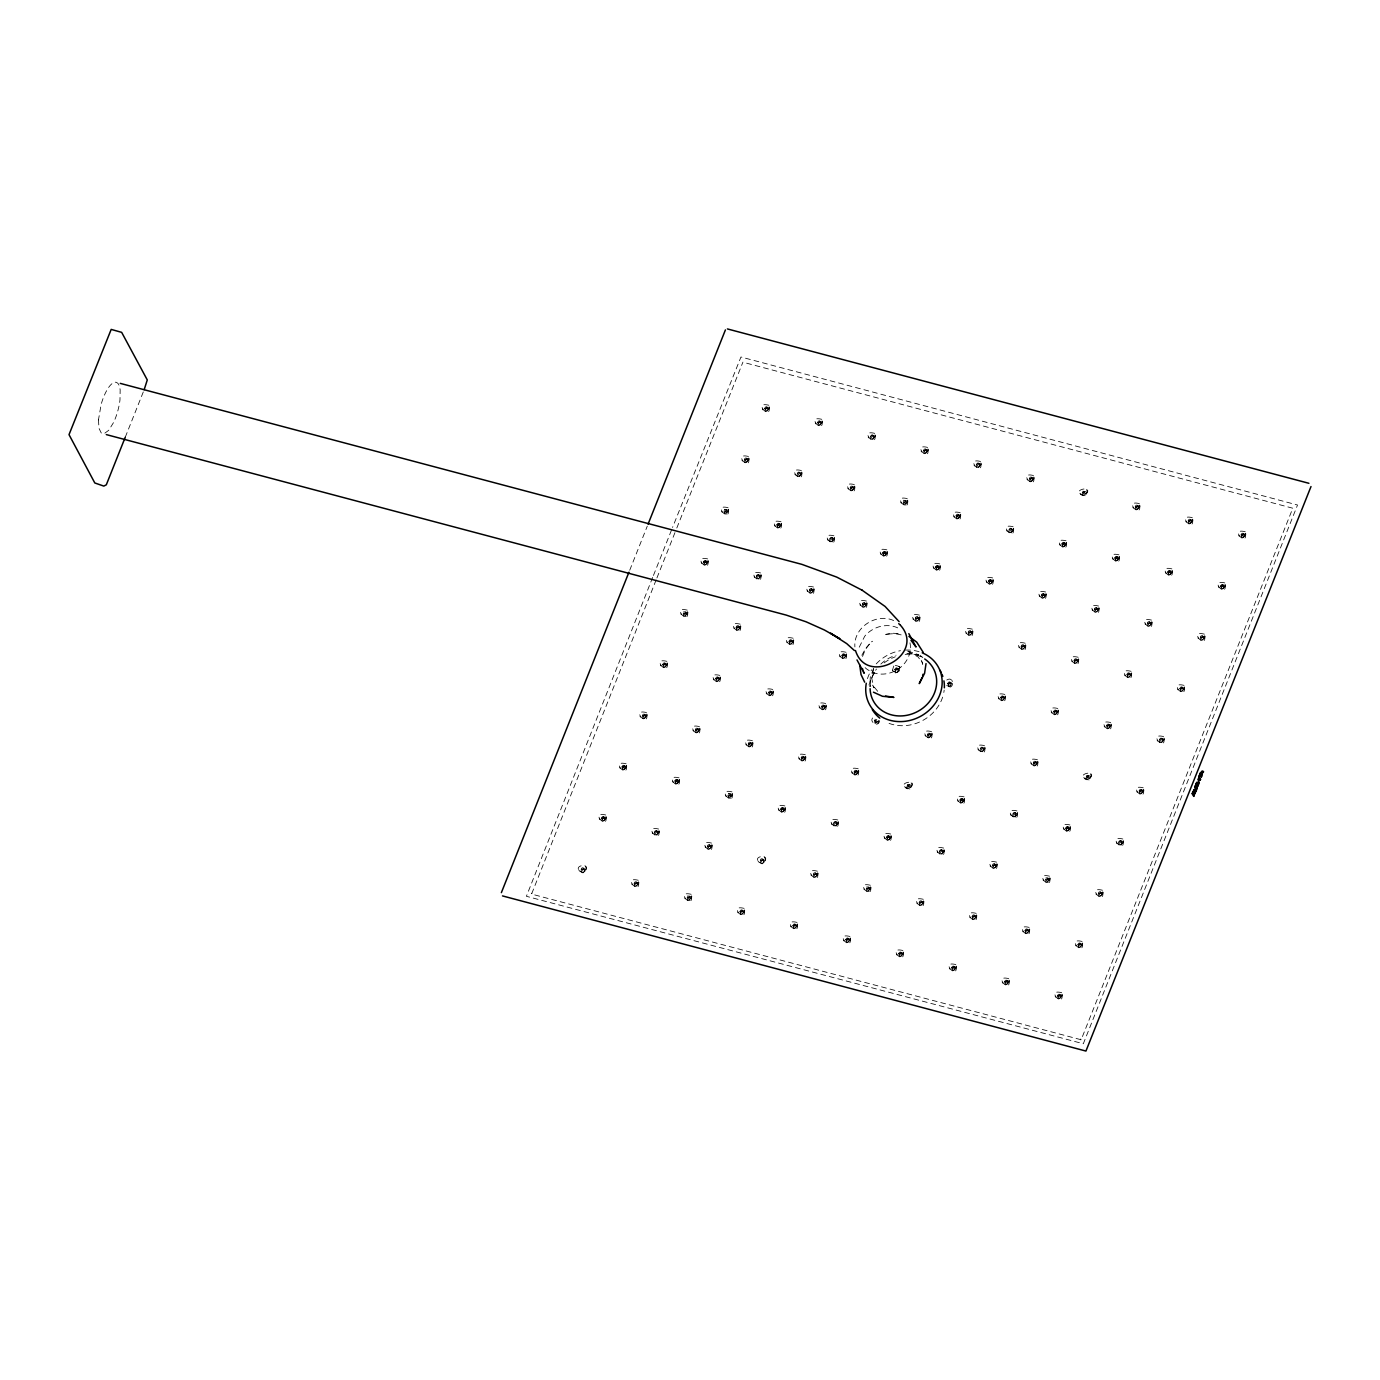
<?xml version="1.0" encoding="UTF-8"?>
<svg xmlns="http://www.w3.org/2000/svg" width="1380" height="1380" viewBox="0 0 1380 1380"><rect width="100%" height="100%" fill="white"/><g stroke="black" fill="none" stroke-linecap="round" stroke-linejoin="round"><path stroke-width="0.75" stroke-dasharray="5 3.75" d="M656.138 579.911L531.576 894.085L1081.161 1039.761L1292.801 508.22L743.475 362.353M531.835 893.516L531.662 893.188M879.491 721.016C878.56 728.157 867.83 721.309 873.454 717.203M582.153 870.832L582.326 869.952C584.24 867.641 585.568 872.229 582.74 871.453C579.014 869.279 583.516 865.157 584.43 869.849M602.543 819.616L602.715 818.737C604.63 816.408 605.975 821.014 603.129 820.238C599.403 818.064 603.923 813.924 604.82 818.633M622.949 768.401L623.105 767.522C625.019 765.193 626.365 769.798 623.519 769.022C619.793 766.849 624.312 762.709 625.209 767.418M643.339 717.169L643.494 716.306C645.409 713.977 646.754 718.566 643.908 717.79C640.182 715.634 644.702 711.494 645.616 716.203M663.728 665.954L663.884 665.091C665.798 662.762 667.144 667.351 664.298 666.575C660.572 664.418 665.091 660.278 666.005 664.988M684.118 614.738L685.377 613.238L686.498 614.29L684.687 615.359L683.704 611.737L686.636 612.272L687.775 614.324L686.326 616.377L683.98 616.429L683.204 613.307L685.532 612.03L686.395 613.772M635.093 884.873L635.249 884.011C637.163 881.682 638.509 886.27 635.663 885.494C631.937 883.338 636.456 879.198 637.353 883.907M704.507 563.523L704.68 562.661C706.595 560.332 707.923 564.92 705.094 564.144C701.368 561.988 705.87 557.848 706.784 562.557M655.483 833.658L655.638 832.795C657.553 830.467 658.898 835.055 656.052 834.279C652.326 832.123 656.846 827.983 657.76 832.692M724.897 512.308L726.156 510.807L727.277 511.859L725.483 512.929L724.483 509.306L727.433 509.824L728.554 511.894L727.105 513.947L724.759 513.998L723.983 510.876L726.311 509.6L727.174 511.342M675.872 782.443L676.028 781.58C677.942 779.252 679.288 783.84 676.442 783.064C672.716 780.908 677.235 776.768 678.149 781.477M745.304 461.093L745.459 460.213C747.374 457.901 748.719 462.49 745.873 461.714C742.147 459.54 746.666 455.417 747.563 460.109M696.262 731.227L696.417 730.348C698.349 728.036 699.677 732.625 696.831 731.849C693.122 729.692 697.625 725.552 698.539 730.261M765.693 409.877L765.848 408.998C767.763 406.669 769.109 411.274 766.262 410.498C762.536 408.325 767.056 404.202 767.953 408.894M716.651 680.012L716.824 679.133C718.739 676.821 720.067 681.409 717.238 680.633C713.512 678.46 718.014 674.337 718.928 679.029M737.041 628.797L737.213 627.917C739.128 625.589 740.456 630.194 737.627 629.418C733.901 627.245 738.404 623.105 739.318 627.814M688.016 898.932L689.275 897.431L690.397 898.484L688.586 899.553L687.602 895.931L690.535 896.448L691.673 898.518L690.224 900.571L687.878 900.623L687.102 897.5L689.431 896.224L690.293 897.949M757.448 577.582L757.603 576.702C759.518 574.373 760.863 578.979 758.017 578.203C754.291 576.029 758.81 571.889 759.707 576.599M708.406 847.717L708.561 846.837C710.493 844.508 711.821 849.114 708.975 848.338C705.266 846.164 709.769 842.024 710.683 846.734M777.837 526.366L777.992 525.487C779.907 523.158 781.253 527.746 778.406 526.988C774.68 524.814 779.2 520.674 780.097 525.383M728.795 796.502L730.055 794.984L731.176 796.053L729.382 797.123L728.381 793.483L731.314 794.018L732.452 796.088L731.003 798.14L728.657 798.192L727.881 795.053L730.21 793.776L731.072 795.518M798.227 475.134L798.382 474.272C800.297 471.943 801.642 476.531 798.796 475.755C795.07 473.599 799.589 469.459 800.504 474.168M749.185 745.286L749.357 744.407C751.272 742.078 752.6 746.666 749.771 745.89C746.045 743.734 750.548 739.594 751.462 744.303M818.616 423.919L818.771 423.056C820.703 420.728 822.032 425.316 819.185 424.54C815.459 422.384 819.979 418.244 820.893 422.953M769.591 694.054L769.747 693.191C771.662 690.863 773.007 695.451 770.161 694.675C766.435 692.519 770.954 688.379 771.851 693.088M789.981 642.839L790.136 641.976C792.051 639.647 793.397 644.236 790.55 643.46C786.824 641.303 791.344 637.163 792.241 641.873M740.939 912.974L741.112 912.111C743.027 909.782 744.355 914.371 741.526 913.595C737.8 911.438 742.302 907.298 743.216 912.008M810.37 591.623L810.526 590.761C812.441 588.432 813.786 593.02 810.94 592.244C807.214 590.088 811.733 585.948 812.648 590.657M761.329 861.758L761.501 860.896C763.416 858.567 764.744 863.156 761.915 862.379C758.189 860.223 762.692 856.083 763.606 860.792M830.76 540.408L830.915 539.545C832.847 537.217 834.176 541.805 831.329 541.029C827.603 538.873 832.123 534.733 833.037 539.442M781.736 810.543L781.891 809.681C783.806 807.352 785.151 811.94 782.305 811.164C778.579 809.008 783.098 804.868 783.995 809.577M851.15 489.193L851.322 488.313C853.237 486.002 854.565 490.59 851.719 489.814C848.01 487.658 852.512 483.518 853.427 488.209M802.125 759.328L802.28 758.465C804.195 756.136 805.541 760.725 802.694 759.949C798.968 757.793 803.488 753.653 804.385 758.362M871.539 437.978L871.712 437.098C873.626 434.786 874.955 439.375 872.125 438.599C868.4 436.425 872.902 432.302 873.816 436.994M822.514 708.113L822.67 707.233C824.585 704.921 825.93 709.51 823.084 708.734C819.358 706.577 823.877 702.437 824.792 707.129M842.904 656.897L843.059 656.018C844.991 653.706 846.32 658.295 843.473 657.518C839.747 655.345 844.267 651.222 845.181 655.914M793.88 927.032L794.035 926.153C795.95 923.841 797.295 928.43 794.449 927.653C790.723 925.497 795.242 921.357 796.139 926.049M863.293 605.682L863.466 604.802C865.381 602.474 866.709 607.079 863.863 606.303C860.154 604.13 864.656 599.99 865.571 604.699M814.269 875.817L814.424 874.937C816.339 872.626 817.684 877.214 814.838 876.438C811.112 874.264 815.632 870.142 816.529 874.834M883.683 554.467L883.856 553.587C885.77 551.258 887.099 555.864 884.27 555.088C880.543 552.914 885.046 548.774 885.96 553.484M834.659 824.602L834.814 823.722C836.729 821.393 838.074 825.999 835.228 825.223C831.502 823.049 836.021 818.909 836.936 823.619M904.073 503.252L905.332 501.734L906.453 502.803L904.659 503.855L903.659 500.233L906.608 500.768L907.73 502.82L906.281 504.89L903.935 504.925L903.158 501.803L905.487 500.526L906.349 502.268M855.048 773.386L855.203 772.507C857.135 770.178 858.464 774.784 855.617 774.008C851.891 771.834 856.411 767.694 857.325 772.403M924.479 452.019L924.635 451.157C926.549 448.828 927.895 453.416 925.048 452.64C921.323 450.484 925.842 446.344 926.739 451.053M877.715 721.188L876.007 722.775L876.11 720.809M895.827 670.939L896 670.076C897.914 667.748 899.242 672.336 896.413 671.56C892.688 669.404 897.19 665.264 898.104 669.973M846.803 941.091L846.958 940.211C848.873 937.883 850.218 942.471 847.372 941.695C843.646 939.538 848.165 935.399 849.08 940.108M916.216 619.724L916.389 618.861C918.304 616.532 919.649 621.121 916.803 620.345C913.077 618.188 917.597 614.048 918.494 618.758M867.192 889.859L868.451 888.358L869.573 889.427L867.761 890.48L866.778 886.857L869.711 887.392L870.849 889.445L869.4 891.515L867.054 891.549L866.278 888.427L868.607 887.15L869.469 888.892M936.623 568.508L936.779 567.646C938.693 565.317 940.039 569.906 937.192 569.129C933.466 566.973 937.986 562.833 938.883 567.542M887.582 838.643L887.754 837.781C889.669 835.452 890.997 840.041 888.151 839.264C884.442 837.108 888.944 832.968 889.859 837.677M957.013 517.293L957.168 516.413C959.083 514.102 960.428 518.69 957.582 517.914C953.856 515.758 958.376 511.618 959.273 516.327M907.971 787.428L909.23 785.927L910.352 786.98L908.558 788.049L907.557 784.427L910.49 784.944L911.628 787.014L910.179 789.067C890.721 783.943 922.927 776.405 908.782 789.515L906.884 788.204L907.057 785.996L909.385 784.72L910.248 786.462M977.402 466.078L977.558 465.198C979.472 462.886 980.818 467.475 977.972 466.699C974.245 464.543 978.765 460.402 979.679 465.095M928.361 736.213L928.533 735.333C930.448 733.022 931.793 737.61 928.947 736.834C925.221 734.678 929.741 730.538 930.638 735.247M948.767 684.998L948.923 684.118C950.837 681.806 952.183 686.395 949.337 685.619C945.611 683.445 950.13 679.322 951.027 684.014M899.726 955.133L899.898 954.253C901.813 951.941 903.141 956.53 900.295 955.753C896.586 953.597 901.088 949.457 902.003 954.167M969.157 633.782L969.312 632.903C971.227 630.591 972.572 635.18 969.726 634.403C966 632.23 970.52 628.107 971.417 632.799M920.115 903.917L920.288 903.038C922.202 900.726 923.531 905.315 920.702 904.538C916.976 902.365 921.478 898.242 922.392 902.934M989.546 582.567L989.702 581.687C991.616 579.359 992.962 583.964 990.116 583.188C986.39 581.014 990.909 576.875 991.823 581.584M940.505 852.702L940.677 851.822C942.592 849.494 943.937 854.099 941.091 853.323C937.365 851.15 941.885 847.027 942.781 851.719M1009.936 531.352L1010.091 530.472C1012.023 528.143 1013.351 532.732 1010.505 531.973C1006.796 529.799 1011.298 525.659 1012.213 530.369M960.911 801.487L961.067 800.607C962.981 798.278 964.327 802.884 961.481 802.108C957.755 799.934 962.274 795.794 963.171 800.504M1030.325 480.119L1030.498 479.257C1032.413 476.928 1033.741 481.517 1030.912 480.74C1027.186 478.584 1031.688 474.444 1032.602 479.153M981.301 750.272L981.456 749.392C983.371 747.063 984.716 751.652 981.87 750.893C978.144 748.719 982.663 744.579 983.56 749.288M1001.69 699.039L1001.846 698.177C1003.76 695.848 1005.106 700.436 1002.26 699.66C998.534 697.504 1003.053 693.364 1003.967 698.073M952.649 969.191L952.821 968.312C954.736 965.983 956.081 970.571 953.235 969.812C949.509 967.639 954.029 963.499 954.926 968.208M1022.08 647.824L1022.235 646.961C1024.167 644.633 1025.495 649.221 1022.649 648.445C1018.94 646.289 1023.442 642.149 1024.357 646.858M973.055 917.959L973.21 917.096C975.125 914.767 976.471 919.356 973.625 918.58C969.899 916.423 974.418 912.284 975.315 916.993M1042.469 596.609L1042.642 595.746C1044.556 593.417 1045.885 598.006 1043.056 597.23C1039.33 595.073 1043.832 590.933 1044.746 595.643M993.445 866.744L993.6 865.881C995.515 863.552 996.86 868.141 994.014 867.365C990.288 865.208 994.808 861.068 995.705 865.778M1062.859 545.393L1063.031 544.531C1064.946 542.202 1066.274 546.791 1063.445 546.014C1059.719 543.858 1064.222 539.718 1065.136 544.427M1013.834 815.528L1013.99 814.666C1015.904 812.337 1017.25 816.926 1014.404 816.149C1010.678 813.993 1015.197 809.853 1016.111 814.562M1083.265 494.178L1084.508 492.677L1085.629 493.73L1083.835 494.799L1082.834 491.177L1085.784 491.694L1086.905 493.764L1085.456 495.817C1065.998 490.693 1098.204 483.155 1084.059 496.265L1082.162 494.937L1082.351 492.746L1084.663 491.47L1085.525 493.212M1034.224 764.313L1034.379 763.451C1036.311 761.122 1037.639 765.71 1034.793 764.934C1031.084 762.778 1035.587 758.638 1036.501 763.347M1054.613 713.098L1054.786 712.218C1056.701 709.907 1058.029 714.495 1055.2 713.719C1051.474 711.562 1055.976 707.423 1056.89 712.132M1005.589 983.233L1005.744 982.37C1007.659 980.042 1009.004 984.63 1006.158 983.854C1002.432 981.698 1006.952 977.558 1007.866 982.267M1075.003 661.883L1075.175 661.003C1077.09 658.691 1078.418 663.28 1075.589 662.504C1071.863 660.33 1076.366 656.207 1077.28 660.899M1025.978 932.017L1026.134 931.138C1028.048 928.826 1029.394 933.415 1026.548 932.639C1022.822 930.482 1027.341 926.342 1028.255 931.052M1095.409 610.667L1095.565 609.788C1097.48 607.459 1098.825 612.065 1095.979 611.288C1092.253 609.115 1096.772 604.975 1097.669 609.684M1046.368 880.802L1047.627 879.284L1048.748 880.354L1046.937 881.423L1045.954 877.801L1048.886 878.318L1050.025 880.388L1048.576 882.441L1046.23 882.493L1045.453 879.37L1047.782 878.094L1048.645 879.819M1115.799 559.452L1115.954 558.572C1117.869 556.244 1119.215 560.849 1116.368 560.073C1112.642 557.9 1117.162 553.76 1118.059 558.469M1066.757 829.587L1066.93 828.707C1068.845 826.379 1070.173 830.984 1067.344 830.208C1063.618 828.034 1068.12 823.894 1069.034 828.604M1136.188 508.237L1136.344 507.357C1138.259 505.028 1139.604 509.617 1136.758 508.841C1133.032 506.684 1137.551 502.544 1138.466 507.254M1087.147 778.372L1088.406 776.854L1089.527 777.923L1087.733 778.993L1086.733 775.353L1089.665 775.888L1090.804 777.941L1089.355 780.011C1069.897 774.87 1102.102 767.332 1087.958 780.442L1086.06 779.131L1086.233 776.923L1088.561 775.646L1089.424 777.389M1107.553 727.157L1107.709 726.277C1109.624 723.948 1110.969 728.537 1108.123 727.76C1104.397 725.604 1108.916 721.464 1109.813 726.173M1058.512 997.292L1058.667 996.412C1060.599 994.083 1061.927 998.689 1059.081 997.913C1055.372 995.739 1059.874 991.599 1060.789 996.308M1127.943 675.924L1128.098 675.062C1130.013 672.733 1131.359 677.321 1128.512 676.545C1124.786 674.389 1129.306 670.249 1130.203 674.958M1078.901 946.076L1079.074 945.197C1080.988 942.868 1082.317 947.456 1079.488 946.68C1075.762 944.524 1080.264 940.384 1081.178 945.093M1148.333 624.709L1148.488 623.846C1150.402 621.518 1151.748 626.106 1148.902 625.33C1145.176 623.173 1149.695 619.034 1150.61 623.743M1099.291 894.844L1099.463 893.981C1101.378 891.653 1102.706 896.241 1099.877 895.465C1096.151 893.309 1100.653 889.169 1101.568 893.878M1168.722 573.494L1168.877 572.631C1170.809 570.302 1172.138 574.891 1169.291 574.115C1165.565 571.958 1170.085 567.818 1170.999 572.528M1119.697 843.629L1119.853 842.766C1121.767 840.437 1123.113 845.026 1120.267 844.25C1116.541 842.093 1121.06 837.953 1121.957 842.663M1189.112 522.278L1189.267 521.416C1191.199 519.087 1192.527 523.675 1189.681 522.899C1185.972 520.743 1190.474 516.603 1191.389 521.312M1140.087 792.413L1140.242 791.551C1142.157 789.222 1143.503 793.811 1140.656 793.034C1136.93 790.878 1141.45 786.738 1142.347 791.447M1160.476 741.198L1160.632 740.336C1162.547 738.007 1163.892 742.595 1161.046 741.819C1157.32 739.663 1161.839 735.523 1162.754 740.232M1180.866 689.983L1181.021 689.103C1182.953 686.792 1184.282 691.38 1181.435 690.604C1177.709 688.448 1182.229 684.308 1183.143 689M1201.255 638.768L1201.411 637.888C1203.343 635.576 1204.671 640.165 1201.825 639.389C1198.116 637.215 1202.618 633.092 1203.533 637.784M1221.645 587.552L1221.817 586.673C1223.732 584.344 1225.061 588.95 1222.232 588.173C1218.505 586 1223.008 581.86 1223.922 586.569M1242.034 536.337L1242.207 535.457C1244.122 533.129 1245.467 537.734 1242.621 536.958C1238.895 534.784 1243.415 530.644 1244.312 535.354M859.24 647.203L864.691 636.266A25.444 22.563 -28.3 0 1 871.073 630.539C879.008 625.226 889.755 623.881 898.415 628.176M1080.885 1039.899L1080.799 1038.967M862.534 656.5L865.208 649.825L869.555 643.839M581.239 869.383L581.066 871.591L583.826 872.747C594.815 860.948 567.853 865.622 582.964 872.902L585.81 870.418L584.672 868.348L581.239 869.383L583.067 869.555L583.412 867.968M654.568 832.226L654.379 834.434L657.691 835.297L658.95 832.106L656.897 830.95L654.568 832.226L656.397 832.382L656.725 830.812M756.533 576.133L756.343 578.341L759.638 579.221L760.915 576.029L758.862 574.856L756.533 576.133L758.362 576.305L758.69 574.718M797.312 473.702L797.123 475.91L800.434 476.79L801.694 473.582L799.641 472.426L797.312 473.702L799.141 473.858L799.468 472.288M829.846 538.976L829.656 541.167L832.968 542.047L834.245 538.856L832.175 537.7L829.846 538.976L831.674 539.132L832.002 537.562M870.625 436.529L870.452 438.737L873.747 439.616L875.024 436.425L872.954 435.269L870.625 436.529L872.453 436.701L872.781 435.114M760.414 860.327L760.242 862.534L763.002 863.69C773.99 851.874 747.029 856.566 762.139 863.846L764.986 861.344L763.865 859.292L760.414 860.327L762.243 860.482L762.588 858.912M833.744 823.153L833.555 825.361L836.866 826.241L838.126 823.049L836.073 821.876L833.744 823.153L835.573 823.325L835.9 821.738M976.488 464.646L976.298 466.837L979.61 467.716L980.887 464.525L978.817 463.37L976.488 464.646L978.317 464.801L978.644 463.214M1009.022 529.903L1008.832 532.111L1012.144 532.991L1013.42 529.782L1011.35 528.626L1009.022 529.903L1010.85 530.075L1011.178 528.488M939.59 851.253L939.418 853.461L942.713 854.341L943.989 851.15L941.919 849.977L939.59 851.253L941.419 851.426L941.764 849.839M980.387 748.823L980.197 751.031L983.509 751.91L984.768 748.702L982.715 747.546L980.387 748.823L982.215 748.995L982.543 747.408M1012.92 814.096L1012.73 816.305L1016.042 817.167L1017.319 813.976L1015.249 812.82L1012.92 814.096L1014.749 814.252L1015.076 812.682M1118.783 842.197L1118.594 844.405L1121.888 845.267L1123.165 842.076L1121.112 840.92L1118.783 842.197L1120.612 842.352L1120.94 840.782M1159.562 739.766L1159.373 741.957L1162.685 742.837L1163.944 739.645L1161.891 738.49L1159.562 739.766L1161.391 739.922L1161.719 738.352M873.557 668.938L871.781 678.65L874.058 687.878L872.402 684.808L878.387 692.156M125.252 437.236L143.417 391.627M629.729 570.233L647.272 526.177M652.654 577.427L526.401 896.293L1083.317 1043.746L1297.528 505.011L740.957 357.006L672.543 527.471M653.447 575.443L671.75 529.471M656.932 577.927L675.993 530.024M676.804 528.023L742.923 362.129M861.845 655.276L865.846 648.048L872.281 641.234L871.625 641.855M873.54 668.455L870.245 677.597L870.004 686.861M879.025 720.74L875.369 723.293L872.074 721.292M875.024 719.153L875.438 722.171M893.843 665.988C887.392 681.116 910.8 666.954 894.74 665.453M946.766 680.03C954.27 675.113 954.632 691.035 946.939 686.205M876.352 720.895L874.696 720.74M886.788 634.179L885.701 634.438L893.067 633.248L901.312 633.8M876.852 719.446L874.523 720.722L875.3 723.845L877.645 723.81L878.922 720.602M887.547 634.058L894.947 633.644L902.02 635.042M907.85 651.067L918.77 654.741M907.988 651.498L917.993 656.897L922.754 663.211L921.098 660.123L922.737 664.591M946.663 685.619C949.768 687.602 954.322 683.514 951.924 680.375M893.654 620.569C876.335 612.513 853.22 627.555 854.893 646.927M1241.293 534.905L1242.949 535.061L1243.294 533.474M1188.37 520.846L1190.026 521.002L1190.353 519.432M1135.447 506.805L1137.103 506.96L1137.43 505.373M1220.903 586.12L1222.559 586.276L1222.887 584.689M1082.506 492.746L1084.18 492.902L1084.508 491.315M1167.98 572.062L1169.636 572.217L1169.964 570.647M1029.584 478.705L1031.24 478.843L1031.567 477.273M1115.04 558.02L1116.713 558.176L1117.041 556.589M1200.514 637.336L1202.17 637.491L1202.498 635.904M1062.117 543.962L1063.773 544.117L1064.118 542.547M923.72 450.605L925.394 450.743L925.721 449.173M1147.591 623.277L1149.247 623.432L1149.574 621.863M1094.651 609.236L1096.324 609.391L1096.652 607.804M956.254 515.861L957.927 516.016L958.255 514.447M817.874 422.504L819.53 422.642L819.858 421.072M1180.124 688.551L1181.78 688.706L1182.108 687.119M1041.727 595.177L1043.384 595.332L1043.711 593.762M903.331 501.82L904.987 501.975L905.332 500.388M764.934 408.446L766.607 408.601L766.935 407.014M1127.184 674.51L1128.857 674.648L1129.185 673.078M988.805 581.135L990.46 581.291L990.788 579.704M850.408 487.761L852.064 487.916L852.392 486.329M1074.261 660.451L1075.917 660.606L1076.262 659.019M935.864 567.077L937.538 567.232L937.865 565.662M1021.338 646.409L1022.994 646.547L1023.322 644.977M882.941 553.035L884.597 553.19L884.925 551.603M744.545 459.661L746.218 459.816L746.545 458.229M1106.794 725.725L1108.468 725.88L1108.795 724.293M968.398 632.351L970.071 632.506L970.399 630.919M1053.872 711.666L1055.527 711.821L1055.855 710.234M915.475 618.292L917.131 618.447L917.476 616.877M777.078 524.935L778.751 525.09L779.079 523.503M1139.328 790.982L1141.001 791.137L1141.329 789.567M1000.949 697.625L1002.605 697.763L1002.932 696.193M862.552 604.25L864.208 604.406L864.536 602.818M724.155 510.876L725.811 511.031L726.156 509.444M1086.405 776.94L1088.061 777.095L1088.406 775.508M948.008 683.566L949.682 683.721L950.009 682.134M809.629 590.192L811.285 590.347L811.613 588.777M1033.482 762.881L1035.138 763.037L1035.466 761.467M895.085 669.524L896.741 669.662L897.069 668.093M842.162 655.466L843.818 655.621L844.146 654.034M703.766 562.091L705.422 562.246L705.749 560.677M1066.015 828.155L1067.672 828.311L1067.999 826.724M927.619 734.781L929.275 734.936L929.62 733.366M789.222 641.407L790.895 641.562L791.223 639.992M736.299 627.365L737.955 627.52L738.3 625.934M1098.549 893.429L1100.205 893.567L1100.55 891.998M960.152 800.055L961.826 800.21L962.153 798.623M821.773 706.681L823.429 706.836L823.757 705.249M683.376 613.307L685.032 613.462L685.36 611.892M1045.626 879.37L1047.282 879.526L1047.61 877.939M907.229 785.996L908.885 786.152L909.213 784.582M768.832 692.639L770.506 692.777L770.834 691.207M992.686 865.329L994.359 865.467L994.687 863.897M854.306 771.955L855.962 772.11L856.29 770.523M715.909 678.581L717.566 678.736L717.893 677.149M1078.159 944.645L1079.816 944.8L1080.143 943.213M801.366 757.896L803.039 758.051L803.367 756.482M662.986 664.539L664.643 664.677L664.97 663.107M1025.237 930.586L1026.892 930.741L1027.22 929.154M886.84 837.212L888.496 837.367L888.824 835.797M748.443 743.855L750.099 744.01L750.444 742.423M972.296 916.544L973.97 916.682L974.297 915.113M695.52 729.796L697.176 729.951L697.504 728.364M1057.77 995.86L1059.426 996.015L1059.754 994.428M919.373 902.486L921.029 902.641L921.357 901.054M780.977 809.111L782.65 809.267L782.977 807.697M642.58 715.754L644.253 715.892L644.581 714.323M1004.83 981.801L1006.503 981.956L1006.831 980.387M866.45 888.444L868.106 888.582L868.434 887.012M728.053 795.07L729.71 795.225L730.037 793.638M951.907 967.76L953.563 967.915L953.908 966.328M813.51 874.385L815.183 874.541L815.511 872.954M675.13 781.011L676.787 781.166L677.114 779.596M898.984 953.701L900.64 953.856L900.967 952.286M622.19 766.97L623.864 767.125L624.191 765.538M846.061 939.659L847.717 939.815L848.045 938.227M707.664 846.285L709.32 846.44L709.648 844.853M793.12 925.601L794.794 925.756L795.122 924.169M740.198 911.559L741.854 911.697L742.181 910.127M601.801 818.185L603.474 818.34L603.802 816.753M687.275 897.5L688.931 897.656L689.258 896.069M634.334 883.459L636.008 883.597L636.335 882.027M921.875 656.863L920.356 655.741L923.255 657.898M1245.209 531.714C1228.079 527.436 1248.969 549.119 1245.209 531.714C1248.262 535.733 1240.62 540.011 1238.671 535.457M1192.268 517.655C1175.139 513.394 1196.046 535.078 1192.268 517.655C1195.322 521.675 1187.697 525.97 1185.748 521.399M1139.345 503.614C1122.216 499.336 1143.123 521.019 1139.345 503.614C1142.399 507.633 1134.774 511.911 1132.825 507.357M1224.819 582.929C1207.69 578.651 1228.58 600.335 1224.819 582.929C1227.872 586.948 1220.231 591.227 1218.281 586.673M1171.879 568.888C1154.749 564.61 1175.657 586.293 1171.879 568.888C1174.932 572.89 1167.308 577.185 1165.358 572.614M1033.499 475.514C1016.353 471.236 1037.26 492.919 1033.499 475.514C1036.535 479.533 1028.911 483.811 1026.962 479.257M1118.956 554.829C1101.827 550.551 1122.716 572.234 1118.956 554.829C1122.009 558.848 1114.367 563.126 1112.418 558.572M1204.412 634.144C1187.283 629.866 1208.19 651.567 1204.412 634.144C1207.466 638.164 1199.841 642.442 1197.892 637.888M980.559 461.455C963.43 457.194 984.337 478.877 980.559 461.455C983.612 465.474 975.988 469.769 974.038 465.198M1066.033 540.788C1048.903 536.51 1069.793 558.193 1066.033 540.788C1069.086 544.789 1061.444 549.085 1059.495 544.514M1151.489 620.103C1134.36 615.825 1155.267 637.508 1151.489 620.103C1154.543 624.122 1146.918 628.4 1144.969 623.846M927.636 447.413C910.507 443.135 931.397 464.818 927.636 447.413C930.689 451.433 923.048 455.711 921.098 451.157M1013.092 526.729C995.963 522.451 1016.87 544.134 1013.092 526.729C1016.146 530.748 1008.521 535.026 1006.572 530.472M1098.566 606.044C1081.437 601.766 1102.327 623.45 1098.566 606.044C1101.62 610.064 1093.978 614.341 1092.028 609.788M1184.023 685.36C1166.894 681.099 1187.801 702.782 1184.023 685.36C1187.076 689.379 1179.452 693.674 1177.502 689.103M874.713 433.355C857.584 429.094 878.474 450.777 874.713 433.355C877.766 437.374 870.125 441.652 868.175 437.098M960.17 512.67C943.04 508.409 963.947 530.093 960.17 512.67C963.223 516.689 955.581 520.985 953.649 516.413M1045.643 592.003C1028.497 587.725 1049.404 609.408 1045.643 592.003C1048.679 596.005 1041.055 600.3 1039.106 595.729M1131.1 671.318C1113.97 667.04 1134.86 688.724 1131.1 671.318C1134.153 675.338 1126.511 679.616 1124.562 675.062M821.773 419.313C804.644 415.035 825.551 436.718 821.773 419.313C824.826 423.332 817.202 427.61 815.252 423.056M907.247 498.629C890.117 494.351 911.007 516.034 907.247 498.629C910.3 502.648 902.658 506.926 900.709 502.372M992.703 577.944C975.574 573.666 996.481 595.349 992.703 577.944C995.756 581.963 988.132 586.241 986.183 581.687M1078.177 657.26C1061.048 652.999 1081.937 674.682 1078.177 657.26C1081.23 661.279 1073.588 665.574 1071.639 661.003M1163.633 736.575C1146.504 732.314 1167.411 753.998 1163.633 736.575C1166.687 740.594 1159.062 744.889 1157.113 740.318M768.85 405.254C751.721 400.976 772.61 422.677 768.85 405.254C771.903 409.274 764.261 413.552 762.312 408.998M854.306 484.57C837.177 480.309 858.084 501.992 854.306 484.57C857.36 488.589 849.735 492.884 847.786 488.313M939.78 563.903C922.651 559.625 943.541 581.308 939.78 563.903C942.833 567.905 935.192 572.2 933.242 567.629M1025.237 643.218C1008.107 638.94 1029.014 660.623 1025.237 643.218C1028.29 647.237 1020.665 651.515 1018.716 646.961M1110.71 722.534C1093.581 718.255 1114.471 739.939 1110.71 722.534C1113.764 726.553 1106.122 730.831 1104.173 726.277M801.383 470.528C784.254 466.25 805.161 487.934 801.383 470.528C804.437 474.548 796.812 478.825 794.863 474.272M886.857 549.844C869.728 545.566 890.617 567.249 886.857 549.844C889.91 553.863 882.269 558.141 880.319 553.587M972.313 629.159C955.184 624.881 976.091 646.582 972.313 629.159C975.367 633.178 967.742 637.457 965.793 632.903M1057.787 708.475C1040.641 704.214 1061.548 725.897 1057.787 708.475C1060.823 712.494 1053.199 716.789 1051.249 712.218M1143.244 787.808C1126.115 783.53 1147.004 805.213 1143.244 787.808C1146.297 791.809 1138.655 796.105 1136.706 791.534M748.46 456.47C731.331 452.209 752.221 473.892 748.46 456.47C751.514 460.489 743.872 464.784 741.923 460.213M833.917 535.802C816.788 531.524 837.695 553.207 833.917 535.802C836.97 539.804 829.346 544.1 827.396 539.528M919.391 615.118C902.261 610.84 923.151 632.523 919.391 615.118C922.444 619.12 914.802 623.415 912.853 618.861M1004.847 694.433C987.718 690.155 1008.625 711.839 1004.847 694.433C1007.9 698.452 1000.276 702.731 998.327 698.177M780.994 521.744C763.865 517.466 784.754 539.149 780.994 521.744C784.047 525.763 776.405 530.041 774.456 525.487M866.45 601.059C849.321 596.781 870.228 618.464 866.45 601.059C869.504 605.078 861.879 609.356 859.93 604.802M1037.38 759.707C1020.251 755.429 1041.158 777.113 1037.38 759.707C1040.434 763.709 1032.809 768.005 1030.86 763.433M1122.854 839.023C1105.725 834.745 1126.615 856.428 1122.854 839.023C1125.908 843.042 1118.266 847.32 1116.317 842.766M728.071 507.685C710.942 503.424 731.831 525.107 728.071 507.685C731.124 511.704 723.482 515.999 721.533 511.428M813.527 587.018C796.398 582.74 817.305 604.423 813.527 587.018C816.581 591.019 808.956 595.315 807.007 590.744M984.458 745.649C967.328 741.37 988.235 763.054 984.458 745.649C987.511 749.668 979.886 753.946 977.937 749.392M1069.931 824.964C1052.785 820.686 1073.692 842.369 1069.931 824.964C1072.967 828.983 1065.343 833.261 1063.394 828.707M760.604 572.959C743.475 568.681 764.365 590.364 760.604 572.959C763.658 576.978 756.016 581.256 754.067 576.702M846.061 652.274C828.932 648.014 849.839 669.697 846.061 652.274C849.114 656.293 841.49 660.572 839.54 656.018M931.534 731.59C914.405 727.329 935.295 749.012 931.534 731.59C934.588 735.609 926.946 739.904 924.997 735.333M1016.991 810.923C999.862 806.644 1020.769 828.328 1016.991 810.923C1020.044 814.925 1012.42 819.22 1010.471 814.649M1102.465 890.238C1085.335 885.96 1106.225 907.643 1102.465 890.238C1105.518 894.257 1097.876 898.535 1095.927 893.981M707.681 558.917C690.535 554.639 711.442 576.323 707.681 558.917C710.717 562.919 703.093 567.215 701.144 562.643M793.138 638.233C776.009 633.955 796.898 655.638 793.138 638.233C796.191 642.252 788.549 646.53 786.6 641.976M964.068 796.864C946.939 792.586 967.828 814.269 964.068 796.864C967.121 800.883 959.48 805.161 957.53 800.607M1049.524 876.179C1032.395 871.918 1053.302 893.602 1049.524 876.179C1052.578 880.199 1044.953 884.494 1043.004 879.923M740.215 624.174C723.086 619.896 743.975 641.596 740.215 624.174C743.268 628.193 735.626 632.471 733.677 627.917M825.671 703.49C808.542 699.229 829.449 720.912 825.671 703.49C828.725 707.509 821.1 711.804 819.151 707.233M996.602 862.138C979.472 857.86 1000.379 879.543 996.602 862.138C999.655 866.157 992.03 870.435 990.081 865.881M1082.075 941.453C1064.929 937.175 1085.836 958.859 1082.075 941.453C1085.111 945.473 1077.487 949.751 1075.538 945.197M687.275 610.133C670.145 605.855 691.052 627.538 687.275 610.133C690.328 614.135 682.703 618.43 680.754 613.876M772.748 689.448C755.619 685.17 776.509 706.853 772.748 689.448C775.802 693.467 768.16 697.745 766.211 693.191M858.205 768.764C841.076 764.486 861.983 786.169 858.205 768.764C861.258 772.783 853.634 777.061 851.684 772.507M943.678 848.079C926.549 843.801 947.439 865.502 943.678 848.079C946.732 852.098 939.09 856.376 937.141 851.822M1029.135 927.395C1012.006 923.134 1032.913 944.817 1029.135 927.395C1032.188 931.414 1024.564 935.709 1022.615 931.138M719.825 675.389C702.679 671.129 723.586 692.812 719.825 675.389C722.861 679.409 715.237 683.704 713.288 679.133M805.282 754.722C788.153 750.444 809.042 772.127 805.282 754.722C808.335 758.724 800.693 763.019 798.744 758.448M890.738 834.038C873.609 829.76 894.516 851.443 890.738 834.038C893.792 838.039 886.167 842.335 884.218 837.781M976.212 913.353C959.083 909.075 979.973 930.758 976.212 913.353C979.265 917.372 971.624 921.65 969.674 917.096M1061.669 992.669C1044.539 988.391 1065.446 1010.074 1061.669 992.669C1064.722 996.688 1057.097 1000.966 1055.148 996.412M666.885 661.348C649.756 657.07 670.663 678.753 666.885 661.348C669.938 665.367 662.314 669.645 660.365 665.091M752.359 740.663C735.23 736.385 756.119 758.068 752.359 740.663C755.412 744.683 747.77 748.961 745.821 744.407M837.815 819.979C820.686 815.701 841.593 837.384 837.815 819.979C840.869 823.998 833.244 828.276 831.295 823.722M923.289 899.294C906.16 895.034 927.049 916.717 923.289 899.294C926.342 903.313 918.701 907.609 916.751 903.038M1008.745 978.627C991.616 974.349 1012.523 996.032 1008.745 978.627C1011.799 982.629 1004.174 986.924 1002.225 982.353M699.418 726.605C682.289 722.344 703.196 744.027 699.418 726.605C702.472 730.624 694.847 734.919 692.898 730.348M784.892 805.937C767.763 801.659 788.653 823.343 784.892 805.937C787.946 809.939 780.304 814.235 778.355 809.663M870.349 885.253C853.22 880.975 874.127 902.658 870.349 885.253C873.402 889.272 865.778 893.55 863.828 888.996M955.823 964.568C938.693 960.29 959.583 981.974 955.823 964.568C958.876 968.588 951.234 972.866 949.285 968.312M646.495 712.563C629.366 708.285 650.273 729.968 646.495 712.563C649.549 716.582 641.924 720.86 639.975 716.306M731.969 791.879C714.823 787.601 735.73 809.284 731.969 791.879C735.005 795.898 727.381 800.176 725.432 795.622M817.426 871.194C800.297 866.933 821.186 888.616 817.426 871.194C820.479 875.213 812.837 879.491 810.888 874.937M902.882 950.51C885.753 946.249 906.66 967.932 902.882 950.51C905.935 954.529 898.311 958.824 896.362 954.253M679.029 777.837C661.9 773.559 682.807 795.242 679.029 777.837C682.082 781.839 674.458 786.134 672.509 781.563M849.959 936.468C832.83 932.19 853.737 953.873 849.959 936.468C853.013 940.487 845.388 944.765 843.439 940.211M626.106 763.778C608.977 759.5 629.866 781.184 626.106 763.778C629.159 767.798 621.518 772.076 619.568 767.522M711.562 843.094C694.433 838.816 715.34 860.516 711.562 843.094C714.616 847.113 706.991 851.391 705.042 846.837M797.036 922.409C779.907 918.149 800.797 939.832 797.036 922.409C800.09 926.428 792.448 930.724 790.499 926.153M658.639 829.052C641.51 824.774 662.417 846.457 658.639 829.052C661.693 833.054 654.068 837.35 652.119 832.795M744.113 908.368C726.967 904.09 747.874 925.773 744.113 908.368C747.149 912.387 739.525 916.665 737.576 912.111M605.716 814.994C588.587 810.716 609.477 832.399 605.716 814.994C608.77 819.013 601.128 823.291 599.179 818.737M691.173 894.309C674.044 890.048 694.951 911.731 691.173 894.309C694.226 898.328 686.602 902.624 684.653 898.052M638.25 880.268C621.121 875.99 642.011 897.673 638.25 880.268C641.303 884.287 633.661 888.565 631.712 884.011M1086.422 489.555C1089.476 493.574 1081.834 497.87 1079.885 493.298M1090.321 773.749C1093.374 777.768 1085.732 782.046 1083.783 777.492M899.001 666.333C902.054 670.352 894.413 674.63 892.463 670.076M911.145 782.822C914.198 786.824 906.557 791.12 904.607 786.548M764.503 857.153C767.556 861.172 759.914 865.45 757.965 860.896M585.327 866.209C588.38 870.228 580.739 874.506 578.789 869.952M909.989 642.821C912.008 652.188 907.471 662.003 900.071 667.748A26.548 23.546 -28.3 0 1 871.315 671.836L867.227 669.404A26.548 23.546 -28.3 0 1 864.863 667.368M944.162 690.138A39.175 34.742 -28.3 0 1 943.817 692.484M942.644 697.124A39.175 34.742 -28.3 0 1 887.875 722.913M869.003 685.049A39.175 34.742 -28.3 0 1 876.8 669.869M884.131 662.883A39.175 34.742 -28.3 0 1 895.344 656.777M905.194 654.413A39.175 34.742 -28.3 0 1 922.202 656.104M867.451 678.632A39.175 34.742 -28.3 0 1 871.643 669.8M876.248 663.866A39.175 34.742 -28.3 0 1 900.485 650.67M905.487 650.084A39.175 34.742 -28.3 0 1 919.977 651.998M870.125 686.636A34.121 30.256 -28.3 0 1 876.473 669.041M880.82 664.091A34.121 30.256 -28.3 0 1 896.086 655.207M906.902 653.62A34.121 30.256 -28.3 0 1 922.996 657.88M98.463 419.934L98.998 428.3L101.154 432.803A25.72 8.625 -75.1 0 0 104.225 433.596L108.744 430.284L113.539 422.539A26.548 8.901 -75.1 0 0 119.974 399.976L120.163 389.971A26.548 8.901 -75.1 0 0 117.68 383.157L116.11 382.277A26.548 8.901 -75.1 0 0 108.002 388.366L105.898 392.024A26.565 8.918 -75.1 0 0 101.171 404.271L98.463 419.934M601.645 818.168L602.405 821.307L605.837 820.255L605.078 817.133L601.645 818.168M622.035 766.952L622.794 770.092L626.244 769.039L625.468 765.917L622.035 766.952M642.425 715.737L643.201 718.859L646.634 717.824L645.857 714.702L642.425 715.737M662.814 664.522L663.59 667.644L667.023 666.609L666.247 663.487L662.814 664.522M703.593 562.091L704.369 565.214L707.802 564.178L707.026 561.039L703.593 562.091M744.389 459.661L745.148 462.783L748.581 461.731L747.822 458.609L744.389 459.661M764.779 408.428L765.538 411.568L768.988 410.516L768.212 407.393L764.779 408.428M634.179 883.442L634.938 886.564L638.388 885.529L637.612 882.407L634.179 883.442M674.958 781.011L675.734 784.133L679.167 783.098L678.391 779.959L674.958 781.011M695.348 729.796L696.124 732.918L699.557 731.883L698.78 728.744L695.348 729.796M715.737 678.581L716.513 681.703L719.946 680.65L719.17 677.528L715.737 678.581M736.127 627.348L736.903 630.488L740.336 629.435L739.577 626.313L736.127 627.348M776.923 524.918L777.699 528.04L781.132 527.005L780.356 523.883L776.923 524.918M817.702 422.487L818.478 425.609L821.911 424.574L821.135 421.452L817.702 422.487M707.491 846.268L708.268 849.407L711.701 848.355L710.924 845.233L707.491 846.268M748.27 743.837L749.047 746.96L752.48 745.925L751.721 742.802L748.27 743.837M768.677 692.622L769.436 695.744L772.869 694.709L772.11 691.587L768.677 692.622M789.067 641.407L789.843 644.529L793.276 643.494L792.5 640.372L789.067 641.407M809.456 590.192L810.233 593.314L813.665 592.279L812.889 589.139L809.456 590.192M850.235 487.761L851.011 490.883L854.444 489.848L853.668 486.709L850.235 487.761M740.025 911.542L740.801 914.664L744.234 913.629L743.458 910.507L740.025 911.542M780.821 809.111L781.58 812.234L785.013 811.199L784.254 808.059L780.821 809.111M801.211 757.896L801.987 761.018L805.42 759.983L804.644 756.844L801.211 757.896M821.6 706.681L822.377 709.803L825.809 708.768L825.033 705.629L821.6 706.681M841.99 655.448L842.766 658.588L846.199 657.536L845.423 654.413L841.99 655.448M862.379 604.233L863.156 607.373L866.588 606.32L865.812 603.198L862.379 604.233M882.769 553.018L883.545 556.157L886.978 555.105L886.202 551.983L882.769 553.018M923.565 450.587L924.324 453.709L927.774 452.675L926.998 449.552L923.565 450.587M792.965 925.601L793.724 928.723L797.157 927.688L796.398 924.548L792.965 925.601M813.355 874.368L814.131 877.508L817.564 876.455L816.788 873.333L813.355 874.368M854.134 771.938L854.91 775.077L858.343 774.025L857.567 770.903L854.134 771.938M894.913 669.507L895.689 672.629L899.122 671.594L898.346 668.472L894.913 669.507M915.302 618.292L916.078 621.414L919.511 620.379L918.752 617.257L915.302 618.292M935.709 567.077L936.468 570.199L939.918 569.164L939.142 566.024L935.709 567.077M956.099 515.861L956.875 518.984L960.308 517.948L959.531 514.809L956.099 515.861M845.888 939.642L846.664 942.764L850.097 941.729L849.321 938.607L845.888 939.642M886.667 837.212L887.444 840.334L890.876 839.299L890.1 836.177L886.667 837.212M927.446 734.781L928.223 737.903L931.655 736.868L930.896 733.729L927.446 734.781M947.853 683.566L948.612 686.688L952.062 685.653L951.286 682.514L947.853 683.566M968.242 632.333L969.019 635.473L972.452 634.42L971.675 631.298L968.242 632.333M988.632 581.118L989.408 584.258L992.841 583.205L992.065 580.083L988.632 581.118M1029.411 478.688L1030.187 481.81L1033.62 480.775L1032.844 477.652L1029.411 478.688M898.811 953.701L899.588 956.823L903.02 955.788L902.244 952.649L898.811 953.701M919.201 902.486L919.977 905.608L923.41 904.573L922.634 901.433L919.201 902.486M959.997 800.038L960.756 803.177L964.206 802.125L963.43 799.003L959.997 800.038M1000.776 697.607L1001.552 700.73L1004.985 699.695L1004.209 696.572L1000.776 697.607M1021.166 646.392L1021.942 649.514L1025.374 648.479L1024.598 645.357L1021.166 646.392M1041.555 595.177L1042.331 598.299L1045.764 597.264L1044.988 594.142L1041.555 595.177M1061.945 543.962L1062.721 547.084L1066.153 546.049L1065.377 542.909L1061.945 543.962M951.734 967.742L952.51 970.865L955.943 969.83L955.184 966.707L951.734 967.742M972.141 916.527L972.9 919.649L976.35 918.614L975.574 915.492L972.141 916.527M992.531 865.312L993.307 868.434L996.74 867.399L995.963 864.277L992.531 865.312M1033.31 762.881L1034.086 766.004L1037.519 764.968L1036.742 761.829L1033.31 762.881M1053.699 711.666L1054.475 714.788L1057.908 713.753L1057.132 710.614L1053.699 711.666M1074.089 660.451L1074.865 663.573L1078.298 662.521L1077.521 659.399L1074.089 660.451M1094.495 609.218L1095.254 612.358L1098.687 611.306L1097.928 608.183L1094.495 609.218M1114.885 558.003L1115.644 561.143L1119.094 560.09L1118.317 556.968L1114.885 558.003M1135.274 506.788L1136.051 509.91L1139.483 508.875L1138.707 505.753L1135.274 506.788M1004.674 981.801L1005.451 984.923L1008.884 983.888L1008.107 980.749L1004.674 981.801M1025.064 930.586L1025.84 933.708L1029.273 932.673L1028.497 929.534L1025.064 930.586M1065.843 828.138L1066.619 831.278L1070.052 830.225L1069.276 827.103L1065.843 828.138M1106.639 725.707L1107.398 728.83L1110.831 727.795L1110.072 724.673L1106.639 725.707M1127.029 674.492L1127.788 677.615L1131.238 676.58L1130.462 673.457L1127.029 674.492M1147.418 623.277L1148.195 626.399L1151.627 625.364L1150.851 622.242L1147.418 623.277M1167.808 572.062L1168.584 575.184L1172.017 574.149L1171.241 571.01L1167.808 572.062M1188.197 520.846L1188.974 523.969L1192.406 522.934L1191.63 519.794L1188.197 520.846M1057.598 995.842L1058.374 998.982L1061.806 997.93L1061.03 994.808L1057.598 995.842M1077.987 944.627L1078.763 947.75L1082.196 946.715L1081.42 943.592L1077.987 944.627M1098.377 893.412L1099.153 896.534L1102.585 895.499L1101.809 892.377L1098.377 893.412M1139.173 790.982L1139.949 794.104L1143.382 793.069L1142.606 789.929L1139.173 790.982M1179.952 688.551L1180.728 691.673L1184.161 690.638L1183.385 687.499L1179.952 688.551M1200.341 637.318L1201.118 640.458L1204.55 639.406L1203.774 636.284L1200.341 637.318M1220.731 586.103L1221.507 589.243L1224.94 588.191L1224.164 585.068L1220.731 586.103M1241.12 534.888L1241.897 538.028L1245.329 536.975L1244.57 533.853L1241.12 534.888"/><path stroke-width="1.5" d="M859.74 665.005L861.017 674.527L864.673 682.186M926.032 663.59L924.583 673.354L919.253 683.618L922.168 677.477M1311 486.554L1085.939 1051.06L502.493 895.913M1193.786 795.156C1197.391 785.962 1191.906 796.036 1193.89 795.173M1193.648 796.329L1195.166 791.809L1194.425 789.412L1192.199 793.655L1193.752 796.346L1195.201 792.275A3.226 1.087 -75.1 0 0 1195.235 789.895L1194.01 789.912L1192.199 793.655M922.634 675.855L922.996 674.234M125.252 437.236L106.312 484.811L103.811 486.088L94.806 482.966L69.017 434.648L111.194 329.406L121.664 332.356L147.28 379.931L144.193 389.643M501.371 892.653L628.935 572.234M648.065 524.176L725.414 329.923M1196.27 790.016L1194.735 787.325L1196.029 784.047L1195.684 787.635L1196.909 785.651L1195.856 787.98C1200.635 780.666 1192.199 801.418 1197.426 786.324M1196.736 782.27L1196.408 783.098C1197.15 791.327 1201.221 778.648 1196.512 783.133L1197.961 785.789M1198.168 779.804C1204.757 761.036 1194.183 786.514 1200.531 779.303L1199.186 776.957L1199.789 774.611M1202.567 772.352L1201.721 776.319C1199.168 779.045 1201.756 766.918 1203.291 772.369L1202.152 772.317M1194.839 787.359L1196.149 784.082M1197.84 785.755L1199.134 782.011M1203.533 771.489L1203.291 772.369M1201.394 777.164L1201.48 774.767M1192.82 793.207L1194.321 790.361L1193.234 791.896M1194.89 790.792L1193.976 790.533M1201.255 772.283L1202.256 772.334L1201.532 774.128L1201.359 772.3M727.381 328.923L1308.896 483.293M120.267 383.381L801.849 564.351L836.729 577.099L862.259 590.278M106.312 434.596L786.238 615.101L806.075 621.793L824.395 629.987L839.903 638.802L830.553 633.213L846.734 643.632L854.444 650.567M1200.531 779.303L1200.1 780.097L1198.858 777.785M885.563 696.02L893.93 697.4L882.458 696.279L873.454 692.191M908.903 636.37L916.699 642.114L923.289 652.464M861.845 590.019L885.098 606.458L899.122 621.656M898.725 623.674L899.743 624.536M900.122 624.916C926.963 653.844 867.089 687.74 855.479 650.498M910.955 640.268L916.027 646.996L908.834 633.627M856.997 659.916L864.191 673.268L863.483 671.732M862.431 668.524L862.897 670.145M922.22 652.826A39.175 34.742 -28.3 0 1 939.297 696.038A39.175 34.742 -28.3 0 1 893.36 721.033A39.175 34.742 -28.3 0 1 866.278 683.273M942.023 674.285A39.175 34.742 -28.3 0 1 942.816 676.424M943.92 680.875A39.175 34.742 -28.3 0 1 944.351 687.809M879.802 718.187A39.175 34.742 -28.3 0 1 872.298 709.63M940.004 670.214A39.175 34.742 -28.3 0 1 941.091 672.215M924.703 658.967A34.121 30.256 -28.3 0 1 917.873 711.356A34.121 30.256 -28.3 0 1 870.107 688.672"/></g></svg>
